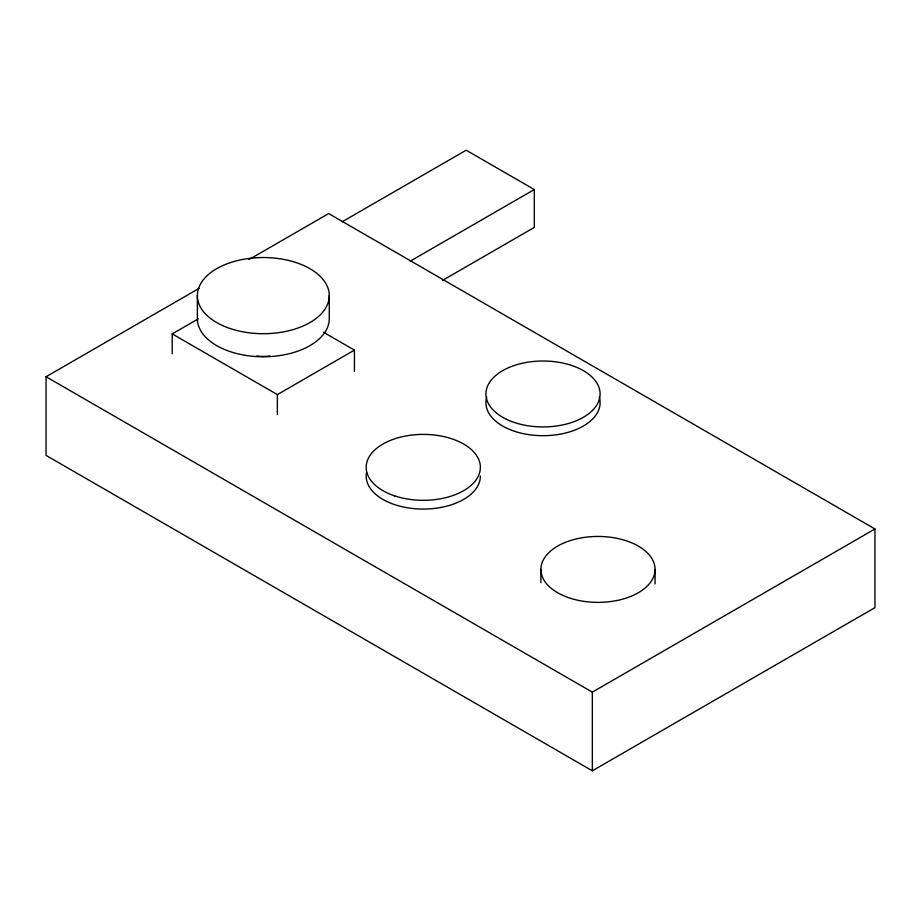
<?xml version="1.0" encoding="UTF-8"?>
<svg xmlns="http://www.w3.org/2000/svg" width="921" height="921" viewBox="0 0 921 921"><rect width="100%" height="100%" fill="white"/><g stroke="black" fill="none" stroke-linecap="round" stroke-linejoin="round"><path stroke-width="1.38" d="M248.981 259.572L328.659 213.568L874.95 528.965L874.95 607.641L592.341 770.796L46.05 455.4L46.05 376.735L199.178 288.319M342.117 221.823L466.176 150.204L534.307 189.53L534.307 227.406L442.506 280.41M172.215 353.722L172.215 333.897L198.314 318.827M410.248 261.161L534.307 189.53M172.215 333.897L277.359 394.602L354.424 350.118L354.424 371.359M46.05 376.735L592.341 692.132L874.95 528.965M323.501 332.262L354.424 350.118M655.073 569.42A57.09 32.96 0 0 1 569.431 597.959A57.09 32.96 0 0 1 569.431 540.869A57.09 32.96 0 0 1 655.073 569.42L655.073 583.983M592.341 692.132L592.341 770.796M540.892 569.42L540.892 582.659M329.269 295.618A65.944 38.072 0 0 1 230.342 328.601A65.944 38.072 0 0 1 230.342 262.646A65.944 38.072 0 0 1 329.269 295.618L329.269 318.701A65.944 38.072 0 0 1 263.314 356.772A65.944 38.072 0 0 1 197.37 318.701L197.37 295.618M277.359 394.602L277.359 414.427M599.318 397.262A57.09 32.96 0 0 1 542.895 435.679A57.09 32.96 0 0 1 486.749 397.124M480.371 476.099A57.09 32.96 0 0 1 420.08 509.014A57.09 32.96 0 0 1 366.546 472.415M269.784 355.943A24.982 14.425 0 0 1 256.855 355.943M506.504 419.308A57.09 32.96 0 0 0 599.283 399.553A57.09 32.96 0 0 0 523.255 363.047A57.09 32.96 0 0 0 506.504 419.308M394.729 495.901A57.09 32.96 0 0 0 480.371 467.361A57.09 32.96 0 0 0 394.729 438.81A57.09 32.96 0 0 0 394.729 495.901"/></g></svg>
